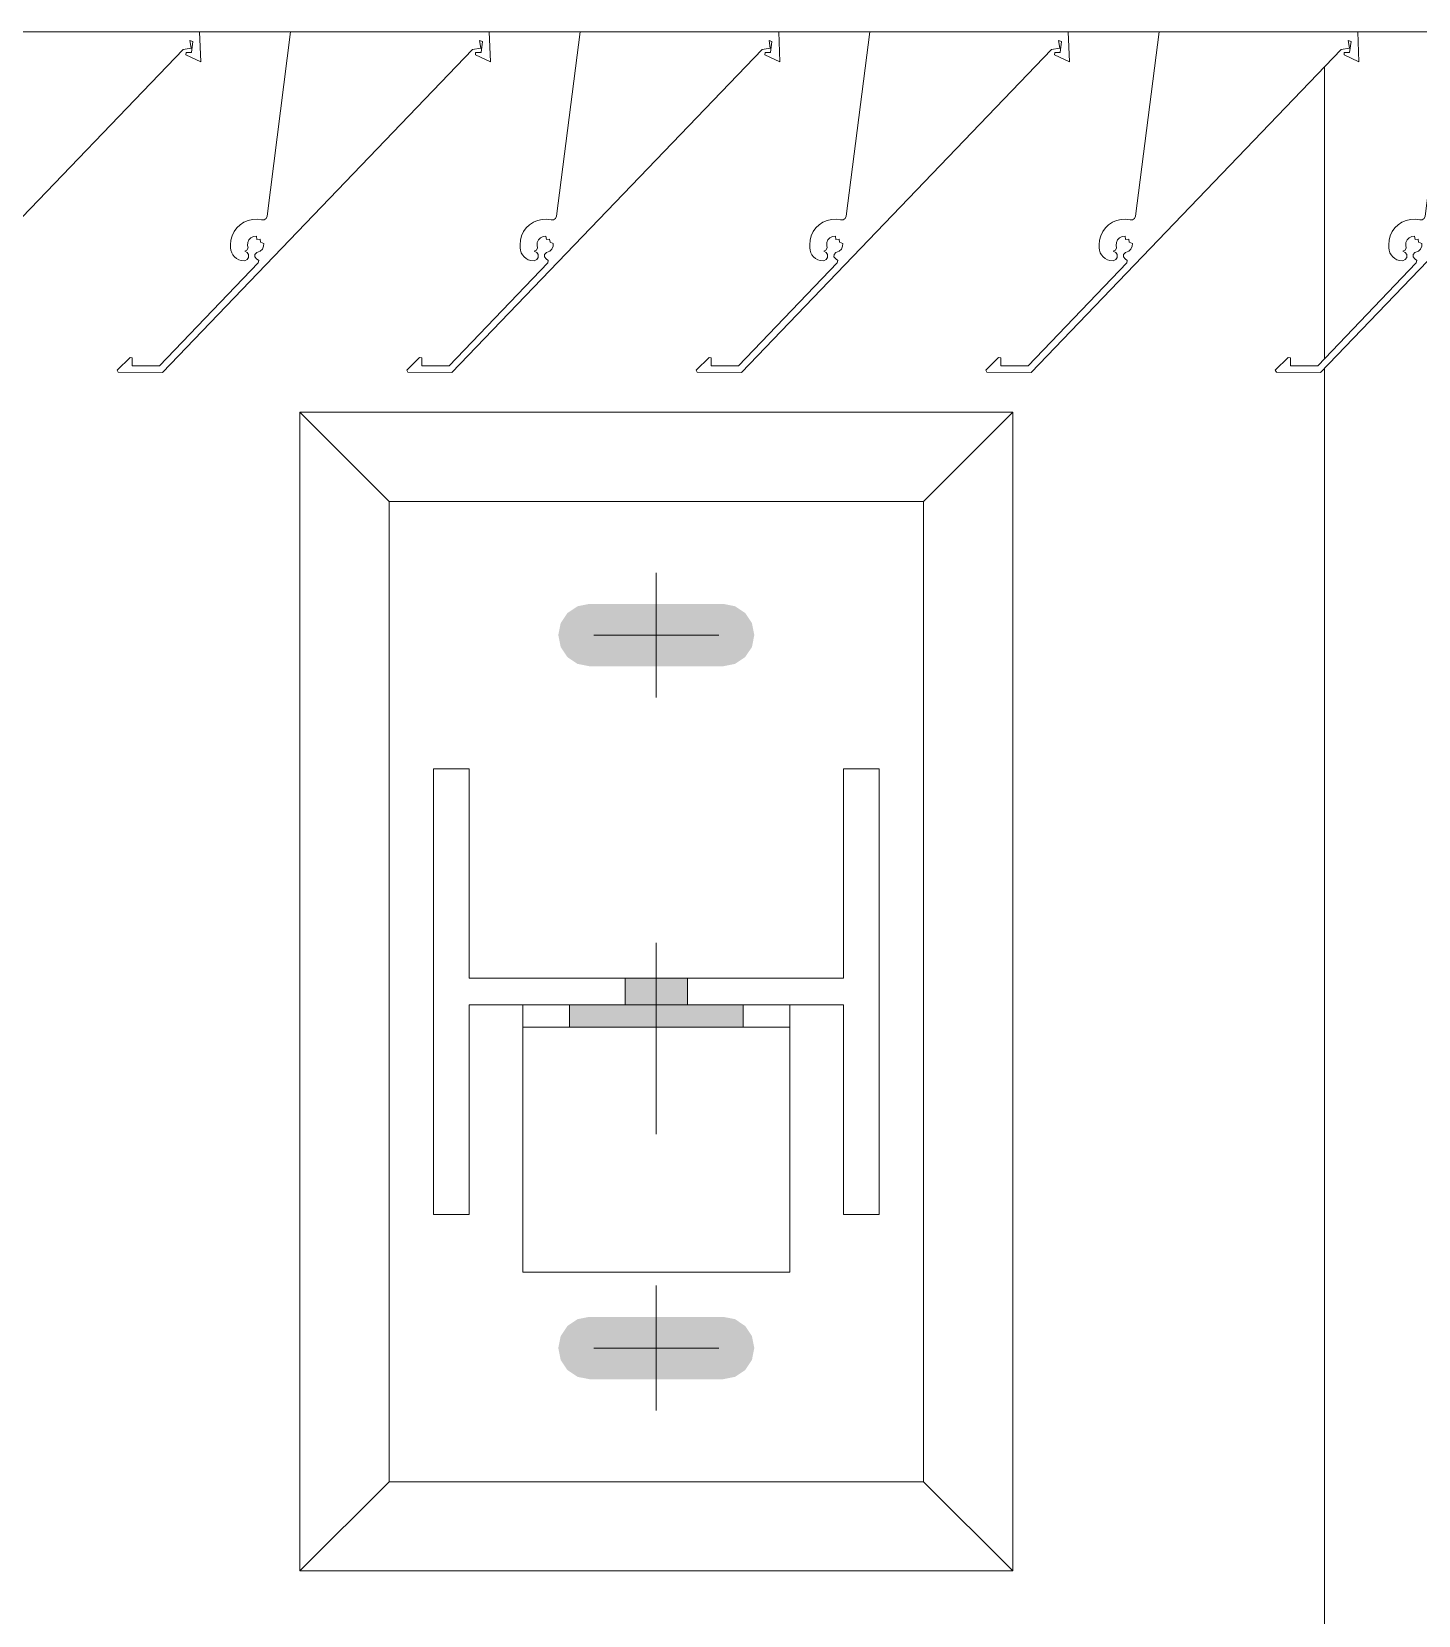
# Model space of a CAD drawing. Header units: millimetres. Extents: x -220592 to 404889, y -217665 to 38245.
# Drawn here: x 7566.83 to 7569.943, y -48113.593 to -48110.039 of the extents above; entities that cross this region are included whole.
import ezdxf

# ---------------------------------------------------------------- set-up
doc = ezdxf.new("R2010")
doc.units = ezdxf.units.MM
doc.linetypes.add('XKITLINE00', pattern=[0])
doc.layers.add('000 - 0_HIDE_OBJ_FRAMING_DEF_SUB_1', color=7, linetype='Continuous')
doc.layers.add('Part', color=7, linetype='Continuous', lineweight=0)

# ---------------------------------------------------------------- blocks, each defined once
blk = doc.blocks.new('*A13531')
at = {"layer": '000 - 0_HIDE_OBJ_FRAMING_DEF_SUB_1', "color": 7, "linetype": 'XKITLINE00', "lineweight": 0}
for p, q in [((-167.913334, 99.441714), (-167.913334, 100.096977)), ((-167.913334, 70.570805), (-167.913334, 99.420018))]:
    blk.add_line(p, q, dxfattribs=at)
blk = doc.blocks.new('*A13547')
at = {"layer": 'Part', "color": 7, "linetype": 'XKITLINE00', "lineweight": 0}
for p, q in [((-168.284201, 100.175799), (-168.337231, 99.761793)), ((-167.838531, 100.175791), (-168.284201, 100.175799)), ((-167.857322, 100.138896), (-167.860226, 100.155912)), ((-167.860226, 100.155912), (-167.853653, 100.153876)), ((-167.856793, 100.128893), (-167.853653, 100.153876)), ((-167.835909, 100.108106), (-167.838531, 100.175791)), ((-168.572111, 99.410877), (-167.875865, 100.135999)), ((-167.875865, 100.135999), (-167.857322, 100.138896)), ((-167.868984, 100.128764), (-167.869396, 100.123641)), ((-167.869396, 100.123641), (-167.835909, 100.108106)), ((-167.856793, 100.128893), (-167.868984, 100.128764)), ((-168.337231, 99.761793), (-168.339421, 99.756718)), ((-168.411209, 99.727179), (-168.415582, 99.717917)), ((-168.405231, 99.735496), (-168.411209, 99.727179)), ((-168.397844, 99.742592), (-168.405231, 99.735496)), ((-168.389294, 99.748232), (-168.397844, 99.742592)), ((-168.379864, 99.75223), (-168.389294, 99.748232)), ((-168.369865, 99.754453), (-168.379864, 99.75223)), ((-168.359629, 99.754828), (-168.369865, 99.754453)), ((-168.349495, 99.753342), (-168.359629, 99.754828)), ((-168.343972, 99.753581), (-168.349495, 99.753342)), ((-168.339421, 99.756718), (-168.343972, 99.753581)), ((-168.418205, 99.708016), (-168.41899, 99.697803)), ((-168.41899, 99.697803), (-168.418892, 99.691004)), ((-168.418892, 99.691004), (-168.418256, 99.685276)), ((-168.415582, 99.717917), (-168.418205, 99.708016)), ((-168.382353, 99.685585), (-168.379946, 99.690396)), ((-168.380851, 99.696314), (-168.380507, 99.702814)), ((-168.379946, 99.690396), (-168.380851, 99.696314)), ((-168.380507, 99.702814), (-168.377909, 99.708782)), ((-168.377909, 99.708782), (-168.373387, 99.713464)), ((-168.373387, 99.713464), (-168.367513, 99.716266)), ((-168.367513, 99.716266), (-168.361029, 99.716835)), ((-168.361029, 99.716835), (-168.359923, 99.709129)), ((-168.359923, 99.709129), (-168.352863, 99.710299)), ((-168.352863, 99.710299), (-168.351919, 99.703134)), ((-168.351919, 99.703134), (-168.344528, 99.700812)), ((-168.344951, 99.69414), (-168.347741, 99.688064)), ((-168.344528, 99.700812), (-168.344951, 99.69414)), ((-168.357075, 99.656928), (-168.578477, 99.425912)), ((-168.418256, 99.685276), (-168.416537, 99.679775)), ((-168.416537, 99.679775), (-168.413797, 99.674705)), ((-168.413797, 99.674705), (-168.410139, 99.670251)), ((-168.410139, 99.670251), (-168.405696, 99.66658)), ((-168.405696, 99.66658), (-168.400633, 99.663826)), ((-168.400633, 99.663826), (-168.395137, 99.662091)), ((-168.395137, 99.662091), (-168.387367, 99.661595)), ((-168.387367, 99.661595), (-168.381893, 99.664235)), ((-168.387334, 99.683555), (-168.382353, 99.685585)), ((-168.381862, 99.680613), (-168.387334, 99.683555)), ((-168.381893, 99.664235), (-168.378656, 99.669379)), ((-168.378644, 99.675456), (-168.381862, 99.680613)), ((-168.378656, 99.669379), (-168.378644, 99.675456)), ((-168.364258, 99.6761), (-168.364464, 99.670206)), ((-168.364464, 99.670206), (-168.36061, 99.665742)), ((-168.360101, 99.680283), (-168.364258, 99.6761)), ((-168.36061, 99.665742), (-168.355983, 99.662087)), ((-168.352527, 99.683397), (-168.360101, 99.680283)), ((-168.355983, 99.662087), (-168.357075, 99.656928)), ((-168.347741, 99.688064), (-168.352527, 99.683397)), ((-168.644842, 99.44476), (-168.67373, 99.416111)), ((-168.639921, 99.443675), (-168.644842, 99.44476)), ((-168.639824, 99.426255), (-168.639921, 99.443675)), ((-168.67373, 99.416111), (-168.671262, 99.41143)), ((-168.671262, 99.41143), (-168.572111, 99.410877)), ((-168.578477, 99.425912), (-168.639824, 99.426255))]:
    blk.add_line(p, q, dxfattribs=at)
blk = doc.blocks.new('*A13548')
at = {"layer": 'Part', "color": 7, "linetype": 'XKITLINE00', "lineweight": 0}
for p, q in [((-168.934201, 100.175799), (-168.987231, 99.761793)), ((-168.488531, 100.175791), (-168.934201, 100.175799)), ((-168.507322, 100.138896), (-168.510226, 100.155912)), ((-168.510226, 100.155912), (-168.503653, 100.153876)), ((-168.506793, 100.128893), (-168.503653, 100.153876)), ((-168.485909, 100.108106), (-168.488531, 100.175791)), ((-169.222111, 99.410877), (-168.525865, 100.135999)), ((-168.525865, 100.135999), (-168.507322, 100.138896)), ((-168.518984, 100.128764), (-168.519396, 100.123641)), ((-168.519396, 100.123641), (-168.485909, 100.108106)), ((-168.506793, 100.128893), (-168.518984, 100.128764)), ((-168.987231, 99.761793), (-168.989421, 99.756718)), ((-169.061209, 99.727179), (-169.065582, 99.717917)), ((-169.055231, 99.735496), (-169.061209, 99.727179)), ((-169.047844, 99.742592), (-169.055231, 99.735496)), ((-169.039294, 99.748232), (-169.047844, 99.742592)), ((-169.029864, 99.75223), (-169.039294, 99.748232)), ((-169.019865, 99.754453), (-169.029864, 99.75223)), ((-169.009629, 99.754828), (-169.019865, 99.754453)), ((-168.999495, 99.753342), (-169.009629, 99.754828)), ((-168.993972, 99.753581), (-168.999495, 99.753342)), ((-168.989421, 99.756718), (-168.993972, 99.753581)), ((-169.068205, 99.708016), (-169.06899, 99.697803)), ((-169.06899, 99.697803), (-169.068892, 99.691004)), ((-169.068892, 99.691004), (-169.068256, 99.685276)), ((-169.065582, 99.717917), (-169.068205, 99.708016)), ((-169.032353, 99.685585), (-169.029946, 99.690396)), ((-169.030851, 99.696314), (-169.030507, 99.702814)), ((-169.029946, 99.690396), (-169.030851, 99.696314)), ((-169.030507, 99.702814), (-169.027909, 99.708782)), ((-169.027909, 99.708782), (-169.023387, 99.713464)), ((-169.023387, 99.713464), (-169.017513, 99.716266)), ((-169.017513, 99.716266), (-169.011029, 99.716835)), ((-169.011029, 99.716835), (-169.009923, 99.709129)), ((-169.009923, 99.709129), (-169.002863, 99.710299)), ((-169.002863, 99.710299), (-169.001919, 99.703134)), ((-169.001919, 99.703134), (-168.994528, 99.700812)), ((-168.994951, 99.69414), (-168.997741, 99.688064)), ((-168.994528, 99.700812), (-168.994951, 99.69414)), ((-169.007075, 99.656928), (-169.228477, 99.425912)), ((-169.068256, 99.685276), (-169.066537, 99.679775)), ((-169.066537, 99.679775), (-169.063797, 99.674705)), ((-169.063797, 99.674705), (-169.060139, 99.670251)), ((-169.060139, 99.670251), (-169.055696, 99.66658)), ((-169.055696, 99.66658), (-169.050633, 99.663826)), ((-169.050633, 99.663826), (-169.045137, 99.662091)), ((-169.045137, 99.662091), (-169.037367, 99.661595)), ((-169.037367, 99.661595), (-169.031893, 99.664235)), ((-169.037334, 99.683555), (-169.032353, 99.685585)), ((-169.031862, 99.680613), (-169.037334, 99.683555)), ((-169.031893, 99.664235), (-169.028656, 99.669379)), ((-169.028644, 99.675456), (-169.031862, 99.680613)), ((-169.028656, 99.669379), (-169.028644, 99.675456)), ((-169.014258, 99.6761), (-169.014464, 99.670206)), ((-169.014464, 99.670206), (-169.01061, 99.665742)), ((-169.010101, 99.680283), (-169.014258, 99.6761)), ((-169.01061, 99.665742), (-169.005983, 99.662087)), ((-169.002527, 99.683397), (-169.010101, 99.680283)), ((-169.005983, 99.662087), (-169.007075, 99.656928)), ((-168.997741, 99.688064), (-169.002527, 99.683397)), ((-169.294842, 99.44476), (-169.32373, 99.416111)), ((-169.289921, 99.443675), (-169.294842, 99.44476)), ((-169.289824, 99.426255), (-169.289921, 99.443675)), ((-169.32373, 99.416111), (-169.321262, 99.41143)), ((-169.321262, 99.41143), (-169.222111, 99.410877)), ((-169.228477, 99.425912), (-169.289824, 99.426255))]:
    blk.add_line(p, q, dxfattribs=at)
blk = doc.blocks.new('*A13549')
at = {"layer": 'Part', "color": 7, "linetype": 'XKITLINE00', "lineweight": 0}
for p, q in [((-169.584201, 100.175799), (-169.637231, 99.761793)), ((-169.138531, 100.175791), (-169.584201, 100.175799)), ((-169.157322, 100.138896), (-169.160226, 100.155912)), ((-169.160226, 100.155912), (-169.153653, 100.153876)), ((-169.156793, 100.128893), (-169.153653, 100.153876)), ((-169.135909, 100.108106), (-169.138531, 100.175791)), ((-169.872111, 99.410877), (-169.175865, 100.135999)), ((-169.175865, 100.135999), (-169.157322, 100.138896)), ((-169.168984, 100.128764), (-169.169396, 100.123641)), ((-169.169396, 100.123641), (-169.135909, 100.108106)), ((-169.156793, 100.128893), (-169.168984, 100.128764)), ((-169.637231, 99.761793), (-169.639421, 99.756718)), ((-169.711209, 99.727179), (-169.715582, 99.717917)), ((-169.705231, 99.735496), (-169.711209, 99.727179)), ((-169.697844, 99.742592), (-169.705231, 99.735496)), ((-169.689294, 99.748232), (-169.697844, 99.742592)), ((-169.679864, 99.75223), (-169.689294, 99.748232)), ((-169.669865, 99.754453), (-169.679864, 99.75223)), ((-169.659629, 99.754828), (-169.669865, 99.754453)), ((-169.649495, 99.753342), (-169.659629, 99.754828)), ((-169.643972, 99.753581), (-169.649495, 99.753342)), ((-169.639421, 99.756718), (-169.643972, 99.753581)), ((-169.718205, 99.708016), (-169.71899, 99.697803)), ((-169.71899, 99.697803), (-169.718892, 99.691004)), ((-169.718892, 99.691004), (-169.718256, 99.685276)), ((-169.715582, 99.717917), (-169.718205, 99.708016)), ((-169.682353, 99.685585), (-169.679946, 99.690396)), ((-169.680851, 99.696314), (-169.680507, 99.702814)), ((-169.679946, 99.690396), (-169.680851, 99.696314)), ((-169.680507, 99.702814), (-169.677909, 99.708782)), ((-169.677909, 99.708782), (-169.673387, 99.713464)), ((-169.673387, 99.713464), (-169.667513, 99.716266)), ((-169.667513, 99.716266), (-169.661029, 99.716835)), ((-169.661029, 99.716835), (-169.659923, 99.709129)), ((-169.659923, 99.709129), (-169.652863, 99.710299)), ((-169.652863, 99.710299), (-169.651919, 99.703134)), ((-169.651919, 99.703134), (-169.644528, 99.700812)), ((-169.644951, 99.69414), (-169.647741, 99.688064)), ((-169.644528, 99.700812), (-169.644951, 99.69414)), ((-169.657075, 99.656928), (-169.878477, 99.425912)), ((-169.718256, 99.685276), (-169.716537, 99.679775)), ((-169.716537, 99.679775), (-169.713797, 99.674705)), ((-169.713797, 99.674705), (-169.710139, 99.670251)), ((-169.710139, 99.670251), (-169.705696, 99.66658)), ((-169.705696, 99.66658), (-169.700633, 99.663826)), ((-169.700633, 99.663826), (-169.695137, 99.662091)), ((-169.695137, 99.662091), (-169.687367, 99.661595)), ((-169.687367, 99.661595), (-169.681893, 99.664235)), ((-169.687334, 99.683555), (-169.682353, 99.685585)), ((-169.681862, 99.680613), (-169.687334, 99.683555)), ((-169.681893, 99.664235), (-169.678656, 99.669379)), ((-169.678644, 99.675456), (-169.681862, 99.680613)), ((-169.678656, 99.669379), (-169.678644, 99.675456)), ((-169.664258, 99.6761), (-169.664464, 99.670206)), ((-169.664464, 99.670206), (-169.66061, 99.665742)), ((-169.660101, 99.680283), (-169.664258, 99.6761)), ((-169.66061, 99.665742), (-169.655983, 99.662087)), ((-169.652527, 99.683397), (-169.660101, 99.680283)), ((-169.655983, 99.662087), (-169.657075, 99.656928)), ((-169.647741, 99.688064), (-169.652527, 99.683397)), ((-169.944842, 99.44476), (-169.97373, 99.416111)), ((-169.939921, 99.443675), (-169.944842, 99.44476)), ((-169.939824, 99.426255), (-169.939921, 99.443675)), ((-169.97373, 99.416111), (-169.971262, 99.41143)), ((-169.971262, 99.41143), (-169.872111, 99.410877)), ((-169.878477, 99.425912), (-169.939824, 99.426255))]:
    blk.add_line(p, q, dxfattribs=at)
blk = doc.blocks.new('*A13550')
at = {"layer": 'Part', "color": 7, "linetype": 'XKITLINE00', "lineweight": 0}
for p, q in [((-170.234201, 100.175799), (-170.287231, 99.761793)), ((-169.788531, 100.175791), (-170.234201, 100.175799)), ((-169.807322, 100.138896), (-169.810226, 100.155912)), ((-169.810226, 100.155912), (-169.803653, 100.153876)), ((-169.806793, 100.128893), (-169.803653, 100.153876)), ((-169.785909, 100.108106), (-169.788531, 100.175791)), ((-170.522111, 99.410877), (-169.825865, 100.135999)), ((-169.825865, 100.135999), (-169.807322, 100.138896)), ((-169.818984, 100.128764), (-169.819396, 100.123641)), ((-169.819396, 100.123641), (-169.785909, 100.108106)), ((-169.806793, 100.128893), (-169.818984, 100.128764)), ((-170.287231, 99.761793), (-170.289421, 99.756718)), ((-170.361209, 99.727179), (-170.365582, 99.717917)), ((-170.355231, 99.735496), (-170.361209, 99.727179)), ((-170.347844, 99.742592), (-170.355231, 99.735496)), ((-170.339294, 99.748232), (-170.347844, 99.742592)), ((-170.329864, 99.75223), (-170.339294, 99.748232)), ((-170.319865, 99.754453), (-170.329864, 99.75223)), ((-170.309629, 99.754828), (-170.319865, 99.754453)), ((-170.299495, 99.753342), (-170.309629, 99.754828)), ((-170.293972, 99.753581), (-170.299495, 99.753342)), ((-170.289421, 99.756718), (-170.293972, 99.753581)), ((-170.368205, 99.708016), (-170.36899, 99.697803)), ((-170.36899, 99.697803), (-170.368892, 99.691004)), ((-170.368892, 99.691004), (-170.368256, 99.685276)), ((-170.365582, 99.717917), (-170.368205, 99.708016)), ((-170.332353, 99.685585), (-170.329946, 99.690396)), ((-170.330851, 99.696314), (-170.330507, 99.702814)), ((-170.329946, 99.690396), (-170.330851, 99.696314)), ((-170.330507, 99.702814), (-170.327909, 99.708782)), ((-170.327909, 99.708782), (-170.323387, 99.713464)), ((-170.323387, 99.713464), (-170.317513, 99.716266)), ((-170.317513, 99.716266), (-170.311029, 99.716835)), ((-170.311029, 99.716835), (-170.309923, 99.709129)), ((-170.309923, 99.709129), (-170.302863, 99.710299)), ((-170.302863, 99.710299), (-170.301919, 99.703134)), ((-170.301919, 99.703134), (-170.294528, 99.700812)), ((-170.294951, 99.69414), (-170.297741, 99.688064)), ((-170.294528, 99.700812), (-170.294951, 99.69414)), ((-170.307075, 99.656928), (-170.528477, 99.425912)), ((-170.368256, 99.685276), (-170.366537, 99.679775)), ((-170.366537, 99.679775), (-170.363797, 99.674705)), ((-170.363797, 99.674705), (-170.360139, 99.670251)), ((-170.360139, 99.670251), (-170.355696, 99.66658)), ((-170.355696, 99.66658), (-170.350633, 99.663826)), ((-170.350633, 99.663826), (-170.345137, 99.662091)), ((-170.345137, 99.662091), (-170.337367, 99.661595)), ((-170.337367, 99.661595), (-170.331893, 99.664235)), ((-170.337334, 99.683555), (-170.332353, 99.685585)), ((-170.331862, 99.680613), (-170.337334, 99.683555)), ((-170.331893, 99.664235), (-170.328656, 99.669379)), ((-170.328644, 99.675456), (-170.331862, 99.680613)), ((-170.328656, 99.669379), (-170.328644, 99.675456)), ((-170.314258, 99.6761), (-170.314464, 99.670206)), ((-170.314464, 99.670206), (-170.31061, 99.665742)), ((-170.310101, 99.680283), (-170.314258, 99.6761)), ((-170.31061, 99.665742), (-170.305983, 99.662087)), ((-170.302527, 99.683397), (-170.310101, 99.680283)), ((-170.305983, 99.662087), (-170.307075, 99.656928)), ((-170.297741, 99.688064), (-170.302527, 99.683397)), ((-170.594842, 99.44476), (-170.62373, 99.416111)), ((-170.589921, 99.443675), (-170.594842, 99.44476)), ((-170.589824, 99.426255), (-170.589921, 99.443675)), ((-170.62373, 99.416111), (-170.621262, 99.41143)), ((-170.621262, 99.41143), (-170.522111, 99.410877)), ((-170.528477, 99.425912), (-170.589824, 99.426255))]:
    blk.add_line(p, q, dxfattribs=at)
blk = doc.blocks.new('*A13551')
at = {"layer": 'Part', "color": 7, "linetype": 'XKITLINE00', "lineweight": 0}
for p, q in [((-170.884201, 100.175799), (-170.937231, 99.761793)), ((-170.438531, 100.175791), (-170.884201, 100.175799)), ((-170.457322, 100.138896), (-170.460226, 100.155912)), ((-170.460226, 100.155912), (-170.453653, 100.153876)), ((-170.456793, 100.128893), (-170.453653, 100.153876)), ((-170.435909, 100.108106), (-170.438531, 100.175791)), ((-171.172111, 99.410877), (-170.475865, 100.135999)), ((-170.475865, 100.135999), (-170.457322, 100.138896)), ((-170.468984, 100.128764), (-170.469396, 100.123641)), ((-170.469396, 100.123641), (-170.435909, 100.108106)), ((-170.456793, 100.128893), (-170.468984, 100.128764)), ((-170.937231, 99.761793), (-170.939421, 99.756718)), ((-171.011209, 99.727179), (-171.015582, 99.717917)), ((-171.005231, 99.735496), (-171.011209, 99.727179)), ((-170.997844, 99.742592), (-171.005231, 99.735496)), ((-170.989294, 99.748232), (-170.997844, 99.742592)), ((-170.979864, 99.75223), (-170.989294, 99.748232)), ((-170.969865, 99.754453), (-170.979864, 99.75223)), ((-170.959629, 99.754828), (-170.969865, 99.754453)), ((-170.949495, 99.753342), (-170.959629, 99.754828)), ((-170.943972, 99.753581), (-170.949495, 99.753342)), ((-170.939421, 99.756718), (-170.943972, 99.753581)), ((-171.018205, 99.708016), (-171.01899, 99.697803)), ((-171.01899, 99.697803), (-171.018892, 99.691004)), ((-171.018892, 99.691004), (-171.018256, 99.685276)), ((-171.015582, 99.717917), (-171.018205, 99.708016)), ((-170.982353, 99.685585), (-170.979946, 99.690396)), ((-170.980851, 99.696314), (-170.980507, 99.702814)), ((-170.979946, 99.690396), (-170.980851, 99.696314)), ((-170.980507, 99.702814), (-170.977909, 99.708782)), ((-170.977909, 99.708782), (-170.973387, 99.713464)), ((-170.973387, 99.713464), (-170.967513, 99.716266)), ((-170.967513, 99.716266), (-170.961029, 99.716835)), ((-170.961029, 99.716835), (-170.959923, 99.709129)), ((-170.959923, 99.709129), (-170.952863, 99.710299)), ((-170.952863, 99.710299), (-170.951919, 99.703134)), ((-170.951919, 99.703134), (-170.944528, 99.700812)), ((-170.944951, 99.69414), (-170.947741, 99.688064)), ((-170.944528, 99.700812), (-170.944951, 99.69414)), ((-170.957075, 99.656928), (-171.178477, 99.425912)), ((-171.018256, 99.685276), (-171.016537, 99.679775)), ((-171.016537, 99.679775), (-171.013797, 99.674705)), ((-171.013797, 99.674705), (-171.010139, 99.670251)), ((-171.010139, 99.670251), (-171.005696, 99.66658)), ((-171.005696, 99.66658), (-171.000633, 99.663826)), ((-171.000633, 99.663826), (-170.995137, 99.662091)), ((-170.995137, 99.662091), (-170.987367, 99.661595)), ((-170.987367, 99.661595), (-170.981893, 99.664235)), ((-170.987334, 99.683555), (-170.982353, 99.685585)), ((-170.981862, 99.680613), (-170.987334, 99.683555)), ((-170.981893, 99.664235), (-170.978656, 99.669379)), ((-170.978644, 99.675456), (-170.981862, 99.680613)), ((-170.978656, 99.669379), (-170.978644, 99.675456)), ((-170.964258, 99.6761), (-170.964464, 99.670206)), ((-170.964464, 99.670206), (-170.96061, 99.665742)), ((-170.960101, 99.680283), (-170.964258, 99.6761)), ((-170.96061, 99.665742), (-170.955983, 99.662087)), ((-170.952527, 99.683397), (-170.960101, 99.680283)), ((-170.955983, 99.662087), (-170.957075, 99.656928)), ((-170.947741, 99.688064), (-170.952527, 99.683397)), ((-171.244842, 99.44476), (-171.27373, 99.416111)), ((-171.239921, 99.443675), (-171.244842, 99.44476)), ((-171.239824, 99.426255), (-171.239921, 99.443675)), ((-171.27373, 99.416111), (-171.271262, 99.41143)), ((-171.271262, 99.41143), (-171.172111, 99.410877)), ((-171.178477, 99.425912), (-171.239824, 99.426255))]:
    blk.add_line(p, q, dxfattribs=at)
blk = doc.blocks.new('*A13566')
at = {"layer": 'Part', "color": 7, "linetype": 'XKITLINE00', "lineweight": 0}
for p, q in [((-167.634201, 100.175799), (-167.687231, 99.761793)), ((-167.188531, 100.175791), (-167.634201, 100.175799)), ((-167.207322, 100.138896), (-167.210226, 100.155912)), ((-167.210226, 100.155912), (-167.203653, 100.153876)), ((-167.206793, 100.128893), (-167.203653, 100.153876)), ((-167.185909, 100.108106), (-167.188531, 100.175791)), ((-167.922111, 99.410877), (-167.225865, 100.135999)), ((-167.225865, 100.135999), (-167.207322, 100.138896)), ((-167.218984, 100.128764), (-167.219396, 100.123641)), ((-167.219396, 100.123641), (-167.185909, 100.108106)), ((-167.206793, 100.128893), (-167.218984, 100.128764)), ((-167.687231, 99.761793), (-167.689421, 99.756718)), ((-167.761209, 99.727179), (-167.765582, 99.717917)), ((-167.755231, 99.735496), (-167.761209, 99.727179)), ((-167.747844, 99.742592), (-167.755231, 99.735496)), ((-167.739294, 99.748232), (-167.747844, 99.742592)), ((-167.729864, 99.75223), (-167.739294, 99.748232)), ((-167.719865, 99.754453), (-167.729864, 99.75223)), ((-167.709629, 99.754828), (-167.719865, 99.754453)), ((-167.699495, 99.753342), (-167.709629, 99.754828)), ((-167.693972, 99.753581), (-167.699495, 99.753342)), ((-167.689421, 99.756718), (-167.693972, 99.753581)), ((-167.768205, 99.708016), (-167.76899, 99.697803)), ((-167.76899, 99.697803), (-167.768892, 99.691004)), ((-167.768892, 99.691004), (-167.768256, 99.685276)), ((-167.765582, 99.717917), (-167.768205, 99.708016)), ((-167.732353, 99.685585), (-167.729946, 99.690396)), ((-167.730851, 99.696314), (-167.730507, 99.702814)), ((-167.729946, 99.690396), (-167.730851, 99.696314)), ((-167.730507, 99.702814), (-167.727909, 99.708782)), ((-167.727909, 99.708782), (-167.723387, 99.713464)), ((-167.723387, 99.713464), (-167.717513, 99.716266)), ((-167.717513, 99.716266), (-167.711029, 99.716835)), ((-167.711029, 99.716835), (-167.709923, 99.709129)), ((-167.709923, 99.709129), (-167.702863, 99.710299)), ((-167.702863, 99.710299), (-167.701919, 99.703134)), ((-167.701919, 99.703134), (-167.694528, 99.700812)), ((-167.694951, 99.69414), (-167.697741, 99.688064)), ((-167.694528, 99.700812), (-167.694951, 99.69414)), ((-167.707075, 99.656928), (-167.928477, 99.425912)), ((-167.768256, 99.685276), (-167.766537, 99.679775)), ((-167.766537, 99.679775), (-167.763797, 99.674705)), ((-167.763797, 99.674705), (-167.760139, 99.670251)), ((-167.760139, 99.670251), (-167.755696, 99.66658)), ((-167.755696, 99.66658), (-167.750633, 99.663826)), ((-167.750633, 99.663826), (-167.745137, 99.662091)), ((-167.745137, 99.662091), (-167.737367, 99.661595)), ((-167.737367, 99.661595), (-167.731893, 99.664235)), ((-167.737334, 99.683555), (-167.732353, 99.685585)), ((-167.731862, 99.680613), (-167.737334, 99.683555)), ((-167.731893, 99.664235), (-167.728656, 99.669379)), ((-167.728644, 99.675456), (-167.731862, 99.680613)), ((-167.728656, 99.669379), (-167.728644, 99.675456)), ((-167.714258, 99.6761), (-167.714464, 99.670206)), ((-167.714464, 99.670206), (-167.71061, 99.665742)), ((-167.710101, 99.680283), (-167.714258, 99.6761)), ((-167.71061, 99.665742), (-167.705983, 99.662087)), ((-167.702527, 99.683397), (-167.710101, 99.680283)), ((-167.705983, 99.662087), (-167.707075, 99.656928)), ((-167.697741, 99.688064), (-167.702527, 99.683397)), ((-167.994842, 99.44476), (-168.02373, 99.416111)), ((-167.989921, 99.443675), (-167.994842, 99.44476)), ((-167.989824, 99.426255), (-167.989921, 99.443675)), ((-168.02373, 99.416111), (-168.021262, 99.41143)), ((-168.021262, 99.41143), (-167.922111, 99.410877)), ((-167.928477, 99.425912), (-167.989824, 99.426255))]:
    blk.add_line(p, q, dxfattribs=at)
blk = doc.blocks.new('*A13764')
at = {"layer": '000 - 0_HIDE_OBJ_FRAMING_DEF_SUB_1', "color": 7, "linetype": 'XKITLINE00', "lineweight": 0}
for p, q in [((-169.833285, 98.521705), (-169.913285, 98.521705)), ((-169.913285, 98.521705), (-169.913285, 97.521705)), ((-169.833285, 98.051705), (-169.833285, 98.521705)), ((-168.913285, 98.521705), (-168.993285, 98.521705)), ((-168.993285, 98.521705), (-168.993285, 98.051705)), ((-168.913285, 97.521705), (-168.913285, 98.521705)), ((-168.993285, 98.051705), (-169.833285, 98.051705)), ((-169.833285, 97.521705), (-169.833285, 97.991705)), ((-169.833285, 97.991705), (-168.993285, 97.991705)), ((-168.993285, 97.991705), (-168.993285, 97.521705)), ((-169.913285, 97.521705), (-169.833285, 97.521705)), ((-168.993285, 97.521705), (-168.913285, 97.521705))]:
    blk.add_line(p, q, dxfattribs=at)
blk = doc.blocks.new('*A13765')
at = {"layer": '000 - 0_HIDE_OBJ_FRAMING_DEF_SUB_1', "color": 7, "linetype": 'XKITLINE00', "lineweight": 0}
for p, q in [((-168.813285, 99.121705), (-170.013285, 99.121705)), ((-170.013285, 99.121705), (-170.013285, 96.921705)), ((-168.813285, 96.921705), (-168.813285, 99.121705)), ((-170.013285, 96.921705), (-168.813285, 96.921705))]:
    blk.add_line(p, q, dxfattribs=at)
blk = doc.blocks.new('*A13766')
at = {"layer": '000 - 0_HIDE_OBJ_FRAMING_DEF_SUB_1', "color": 7, "linetype": 'XKITLINE00', "lineweight": 0}
for p, q in [((-170.013285, 99.121705), (-170.213285, 99.321705)), ((-170.213285, 99.321705), (-168.613285, 99.321705)), ((-170.213285, 96.721705), (-170.213285, 99.321705)), ((-168.813285, 99.121705), (-168.613285, 99.321705)), ((-168.613285, 99.321705), (-168.613285, 96.721705)), ((-170.213285, 96.721705), (-170.013285, 96.921705)), ((-168.813285, 96.921705), (-168.613285, 96.721705)), ((-168.613285, 96.721705), (-170.213285, 96.721705))]:
    blk.add_line(p, q, dxfattribs=at)
blk = doc.blocks.new('*A13767')
at = {"layer": '000 - 0_HIDE_OBJ_FRAMING_DEF_SUB_1', "color": 7, "linetype": 'XKITLINE00', "lineweight": 0}
for p, q in [((-169.713285, 97.991705), (-169.713285, 97.391705)), ((-169.113285, 97.991705), (-169.113285, 97.391705)), ((-169.713285, 97.941705), (-169.113285, 97.941705)), ((-169.713285, 97.391705), (-169.113285, 97.391705))]:
    blk.add_line(p, q, dxfattribs=at)
blk = doc.blocks.new('*A13768')
at = {"layer": '000 - 0_HIDE_OBJ_FRAMING_DEF_SUB_1'}
for points in [[(-169.3433, 98.0517), (-169.3433, 97.9917), (-169.4833, 97.9917), (-169.4833, 98.0517)], [(-169.2183, 97.9917), (-169.2183, 97.9417), (-169.6083, 97.9417), (-169.6083, 97.9917)]]:
    blk.add_hatch(color=7, dxfattribs=at).paths.add_polyline_path(points, flags=17)
at = {"layer": '000 - 0_HIDE_OBJ_FRAMING_DEF_SUB_1', "color": 7, "linetype": 'XKITLINE00', "lineweight": 0}
for p, q in [((-169.4133, 98.1309), (-169.4133, 97.7017)), ((-169.4833, 98.0517), (-169.4833, 97.9917)), ((-169.3433, 98.0517), (-169.3433, 97.9917)), ((-169.6083, 97.9917), (-169.6083, 97.9417)), ((-169.2183, 97.9917), (-169.2183, 97.9417))]:
    blk.add_line(p, q, dxfattribs=at)
blk = doc.blocks.new('*A13769')
at = {"layer": '000 - 0_HIDE_OBJ_FRAMING_DEF_SUB_1'}
for points in [[(-169.628, 98.7949), (-169.6333, 98.8217), (-169.628, 98.8485), (-169.6128, 98.8712), (-169.5901, 98.8864), (-169.5633, 98.8917), (-169.2633, 98.8917), (-169.2365, 98.8864), (-169.2138, 98.8712), (-169.1986, 98.8485), (-169.1933, 98.8217), (-169.1986, 98.7949), (-169.2138, 98.7722), (-169.2365, 98.757), (-169.2633, 98.7517), (-169.5633, 98.7517), (-169.5901, 98.757), (-169.6128, 98.7722)], [(-169.628, 97.1949), (-169.6333, 97.2217), (-169.628, 97.2485), (-169.6128, 97.2712), (-169.5901, 97.2864), (-169.5633, 97.2917), (-169.2633, 97.2917), (-169.2365, 97.2864), (-169.2138, 97.2712), (-169.1986, 97.2485), (-169.1933, 97.2217), (-169.1986, 97.1949), (-169.2138, 97.1722), (-169.2365, 97.157), (-169.2633, 97.1517), (-169.5633, 97.1517), (-169.5901, 97.157), (-169.6128, 97.1722)]]:
    blk.add_hatch(color=7, dxfattribs=at).paths.add_polyline_path(points, flags=17)
at = {"layer": '000 - 0_HIDE_OBJ_FRAMING_DEF_SUB_1', "color": 7, "linetype": 'XKITLINE00', "lineweight": 0}
for p, q in [((-169.4133, 98.6817), (-169.4133, 98.9617)), ((-169.2733, 98.8217), (-169.5533, 98.8217)), ((-169.4133, 97.0817), (-169.4133, 97.3617)), ((-169.2733, 97.2217), (-169.5533, 97.2217))]:
    blk.add_line(p, q, dxfattribs=at)
blk = doc.blocks.new('*A13992')
at = {"layer": 'Part', "color": 7, "linetype": 'XKITLINE00', "lineweight": 0}
for p, q in [((-170.438523, 100.175601), (-170.234226, 100.175601)), ((-169.788523, 100.175601), (-169.584226, 100.175601)), ((-169.138523, 100.175601), (-168.934226, 100.175601)), ((-168.488523, 100.175601), (-168.284226, 100.175601)), ((-167.838523, 100.175601), (-167.634226, 100.175601))]:
    blk.add_line(p, q, dxfattribs=at)

msp = doc.modelspace()

# ---------------------------------------------------------------- block references
at = {"color": 7, "lineweight": 0}
for name in ['*A13531', '*A13992', '*A13551', '*A13550', '*A13549', '*A13548', '*A13547', '*A13566', '*A13766', '*A13765', '*A13769', '*A13764', '*A13768', '*A13767']:
    msp.add_blockref(name, (7737.6457, -48210.2152), dxfattribs=at)

doc.saveas('drawing.dxf')
